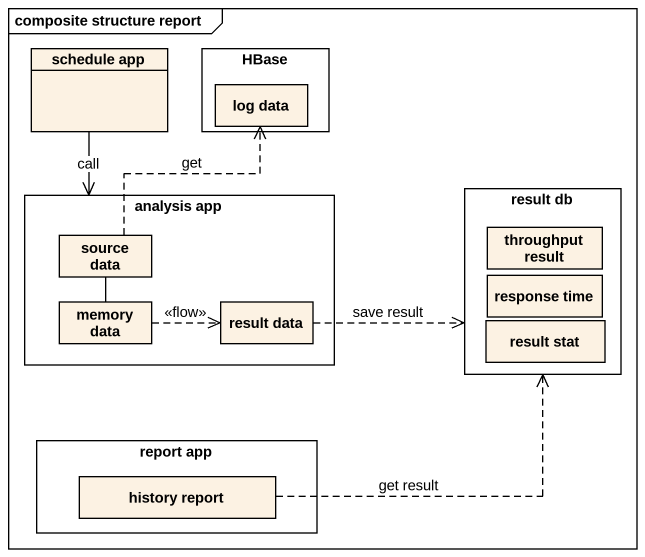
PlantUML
@startuml
mainframe composite structure report
allowmixing
hide circle
hide empty members
class "schedule app" as schedule_app
rectangle HBase {
  rectangle "log data" as log_data
}
rectangle "analysis app" as analysis_app {
  rectangle "source data" as source_data
  rectangle "memory data" as memory_data
  rectangle "result data" as result_data
}
rectangle "result db" as result_db {
  rectangle "throughput result" as throughput_result
  rectangle "result stat" as result_stat
  rectangle "response time" as response_time
}
rectangle "report app" as report_app {
  rectangle "history report" as history_report
}
schedule_app --> analysis_app : call
source_data .up.> log_data : get
source_data -- memory_data
memory_data .right.> result_data : <<flow>>
result_data .right.> result_db : save result
history_report .right.> result_db : get result
@enduml
